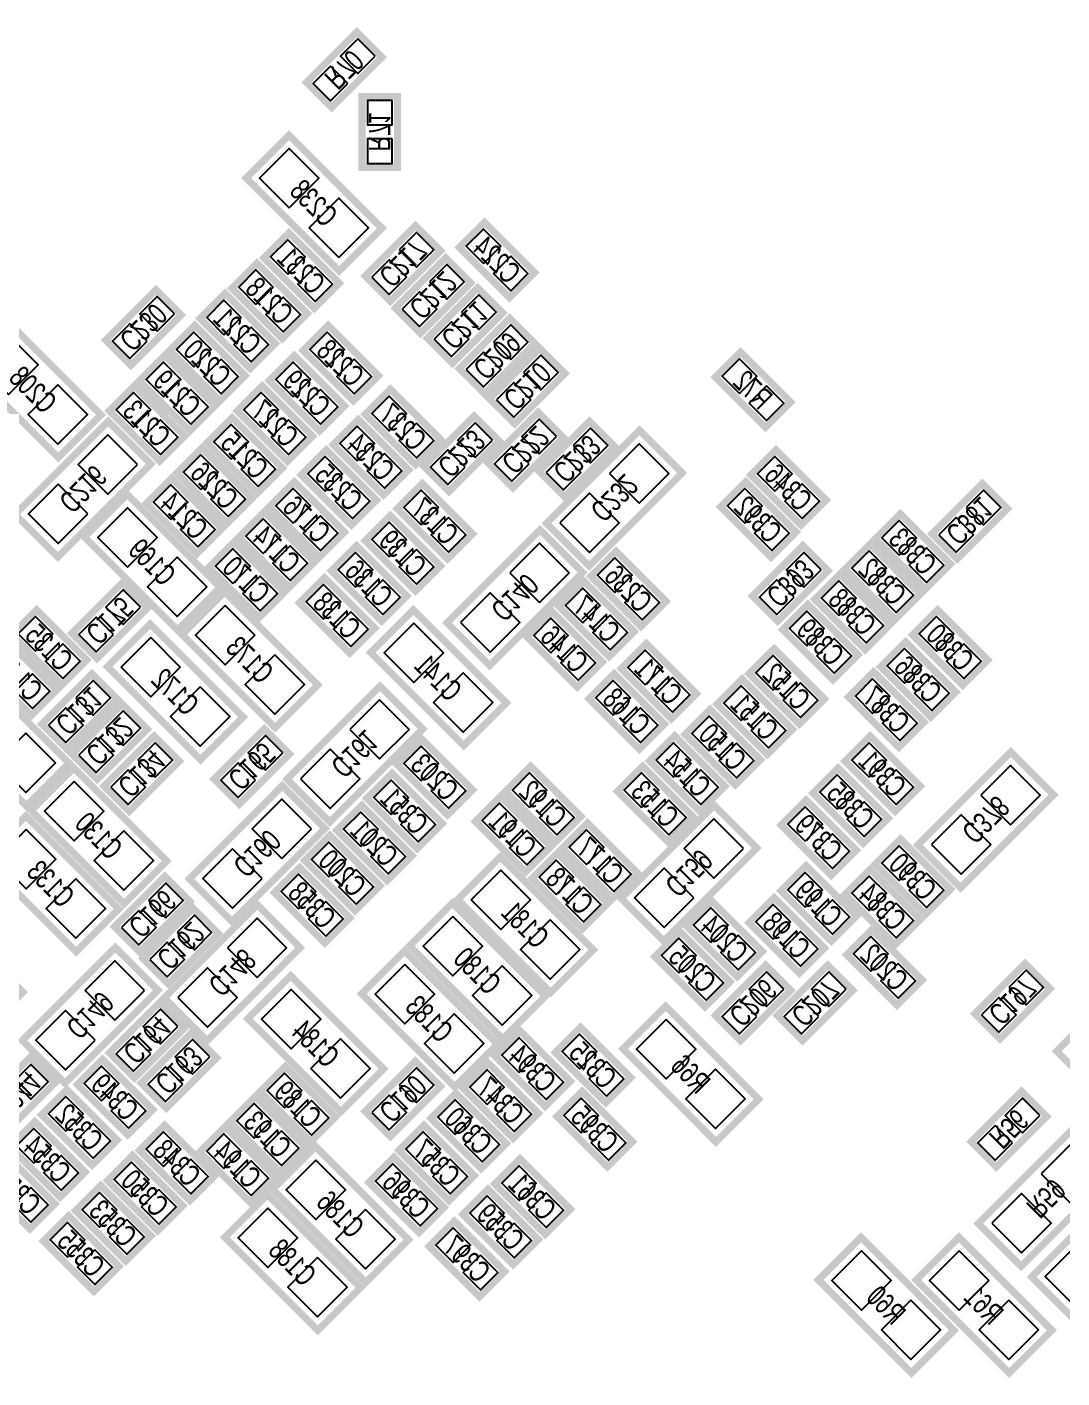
# Model space of a CAD drawing. Extents: x 0 to 125, y -7 to 87.
# Drawn here: x 28.74 to 43.53, y 35.28 to 54.59 of the extents above; entities that cross this region are included whole.
import ezdxf
from ezdxf.enums import TextEntityAlignment as Align

# ---------------------------------------------------------------- set-up
doc = ezdxf.new("R2010")
doc.units = 0
for name, color, linetype in [('PG_SILKSCREEN_BOTTOM', 150, 'CONTINUOUS'), ('PIN_BOTTOM', 202, 'CONTINUOUS'), ('RD_SILKSCREEN_BOTTOM', 150, 'CONTINUOUS')]:
    doc.layers.add(name, color=color, linetype=linetype)

msp = doc.modelspace()

# ---------------------------------------------------------------- linework, layer by layer
at = {"layer": 'PG_SILKSCREEN_BOTTOM', "const_width": 0.1016}
for points in [[(33.81281, 54.154603), (33.094397, 53.43619), (32.73519, 53.795397), (33.453603, 54.51381), (33.81281, 54.154603)], [(34.036, 53.594), (34.036, 52.578), (33.528, 52.578), (33.528, 53.594), (34.036, 53.594)], [(33.812074, 51.710793), (32.482993, 53.039874), (31.872326, 52.429207), (33.201407, 51.100126), (33.812074, 51.710793)], [(33.57339, 51.026797), (34.291803, 51.74521), (34.65101, 51.386003), (33.932597, 50.66759), (33.57339, 51.026797)], [(35.638003, 50.71839), (34.91959, 51.436803), (35.278797, 51.79601), (35.99721, 51.077597), (35.638003, 50.71839)], [(32.844003, 50.56599), (32.12559, 51.284403), (32.484797, 51.64361), (33.20321, 50.925197), (32.844003, 50.56599)], [(34.00519, 50.569597), (34.723603, 51.28801), (35.08281, 50.928803), (34.364397, 50.21039), (34.00519, 50.569597)], [(32.386803, 50.13419), (31.66839, 50.852603), (32.027597, 51.21181), (32.74601, 50.493397), (32.386803, 50.13419)], [(30.94261, 50.471603), (30.224197, 49.75319), (29.86499, 50.112397), (30.583403, 50.83081), (30.94261, 50.471603)], [(31.929603, 49.70239), (31.21119, 50.420803), (31.570397, 50.78001), (32.28881, 50.061597), (31.929603, 49.70239)], [(34.46239, 50.137797), (35.180803, 50.85621), (35.54001, 50.497003), (34.821597, 49.77859), (34.46239, 50.137797)], [(29.798874, 49.043793), (28.469793, 50.372874), (27.859126, 49.762207), (29.188207, 48.433126), (29.798874, 49.043793)], [(31.497803, 49.24519), (30.77939, 49.963603), (31.138597, 50.32281), (31.85701, 49.604397), (31.497803, 49.24519)], [(33.402803, 49.24519), (32.68439, 49.963603), (33.043597, 50.32281), (33.76201, 49.604397), (33.402803, 49.24519)], [(34.91959, 49.705997), (35.638003, 50.42441), (35.99721, 50.065203), (35.278797, 49.34679), (34.91959, 49.705997)], [(35.35139, 49.274197), (36.069803, 49.99261), (36.42901, 49.633403), (35.710597, 48.91499), (35.35139, 49.274197)], [(39.295603, 48.86419), (38.57719, 49.582603), (38.936397, 49.94181), (39.65481, 49.223397), (39.295603, 48.86419)], [(31.066003, 48.81339), (30.34759, 49.531803), (30.706797, 49.89101), (31.42521, 49.172597), (31.066003, 48.81339)], [(32.920203, 48.81339), (32.20179, 49.531803), (32.560997, 49.89101), (33.27941, 49.172597), (32.920203, 48.81339)], [(30.634203, 48.38159), (29.91579, 49.100003), (30.274997, 49.45921), (30.99341, 48.740797), (30.634203, 48.38159)], [(32.463003, 48.38159), (31.74459, 49.100003), (32.103797, 49.45921), (32.82221, 48.740797), (32.463003, 48.38159)], [(33.932597, 49.40841), (34.65101, 48.689997), (34.291803, 48.33079), (33.57339, 49.049203), (33.932597, 49.40841)], [(32.031203, 47.92439), (31.31279, 48.642803), (31.671997, 49.00201), (32.39041, 48.283597), (32.031203, 47.92439)], [(35.48921, 48.668203), (34.770797, 47.94979), (34.41159, 48.308997), (35.130003, 49.02741), (35.48921, 48.668203)], [(36.40361, 48.719003), (35.685197, 48.00059), (35.32599, 48.359797), (36.044403, 49.07821), (36.40361, 48.719003)], [(29.899407, 48.950474), (28.570326, 47.621393), (29.180993, 47.010726), (30.510074, 48.339807), (29.899407, 48.950474)], [(33.475397, 48.97661), (34.19381, 48.258197), (33.834603, 47.89899), (33.11619, 48.617403), (33.475397, 48.97661)], [(36.06259, 48.232797), (36.781003, 48.95121), (37.14021, 48.592003), (36.421797, 47.87359), (36.06259, 48.232797)], [(36.775593, 46.883726), (38.104674, 48.212807), (37.494007, 48.823474), (36.164926, 47.494393), (36.775593, 46.883726)], [(31.599403, 47.49259), (30.88099, 48.211003), (31.240197, 48.57021), (31.95861, 47.851797), (31.599403, 47.49259)], [(33.018197, 48.54481), (33.73661, 47.826397), (33.377403, 47.46719), (32.65899, 48.185603), (33.018197, 48.54481)], [(39.803603, 47.46719), (39.08519, 48.185603), (39.444397, 48.54481), (40.16281, 47.826397), (39.803603, 47.46719)], [(31.167603, 47.06079), (30.44919, 47.779203), (30.808397, 48.13841), (31.52681, 47.419997), (31.167603, 47.06079)], [(32.920203, 47.00999), (32.20179, 47.728403), (32.560997, 48.08761), (33.27941, 47.369197), (32.920203, 47.00999)], [(34.749003, 46.98459), (34.03059, 47.703003), (34.389797, 48.06221), (35.10821, 47.343797), (34.749003, 46.98459)], [(39.371803, 47.00999), (38.65339, 47.728403), (39.012597, 48.08761), (39.73101, 47.369197), (39.371803, 47.00999)], [(41.67599, 47.343797), (42.394403, 48.06221), (42.75361, 47.703003), (42.035197, 46.98459), (41.67599, 47.343797)], [(31.500674, 46.579993), (30.171593, 47.909074), (29.560926, 47.298407), (30.890007, 45.969326), (31.500674, 46.579993)], [(32.488403, 46.57819), (31.76999, 47.296603), (32.129197, 47.65581), (32.84761, 46.937397), (32.488403, 46.57819)], [(41.581603, 46.55279), (40.86319, 47.271203), (41.222397, 47.63041), (41.94081, 46.911997), (41.581603, 46.55279)], [(34.291803, 46.52739), (33.57339, 47.245803), (33.932597, 47.60501), (34.65101, 46.886597), (34.291803, 46.52739)], [(35.353193, 45.461326), (36.682274, 46.790407), (36.071607, 47.401074), (34.742526, 46.071993), (35.353193, 45.461326)], [(32.056603, 46.14639), (31.33819, 46.864803), (31.697397, 47.22401), (32.41581, 46.505597), (32.056603, 46.14639)], [(33.809203, 46.09559), (33.09079, 46.814003), (33.449997, 47.17321), (34.16841, 46.454797), (33.809203, 46.09559)], [(37.158397, 47.09701), (37.87681, 46.378597), (37.517603, 46.01939), (36.79919, 46.737803), (37.158397, 47.09701)], [(40.18821, 46.814003), (39.469797, 46.09559), (39.11059, 46.454797), (39.829003, 47.17321), (40.18821, 46.814003)], [(41.149803, 46.12099), (40.43139, 46.839403), (40.790597, 47.19861), (41.50901, 46.480197), (41.149803, 46.12099)], [(33.352003, 45.63839), (32.63359, 46.356803), (32.992797, 46.71601), (33.71121, 45.997597), (33.352003, 45.63839)], [(37.060403, 45.58759), (36.34199, 46.306003), (36.701197, 46.66521), (37.41961, 45.946797), (37.060403, 45.58759)], [(40.718003, 45.68919), (39.99959, 46.407603), (40.358797, 46.76681), (41.07721, 46.048397), (40.718003, 45.68919)], [(30.46001, 46.280603), (29.741597, 45.56219), (29.38239, 45.921397), (30.100803, 46.63981), (30.46001, 46.280603)], [(30.957926, 45.901407), (32.287007, 44.572326), (32.897674, 45.182993), (31.568593, 46.512074), (30.957926, 45.901407)], [(40.260803, 45.25739), (39.54239, 45.975803), (39.901597, 46.33501), (40.62001, 45.616597), (40.260803, 45.25739)], [(29.237203, 45.18119), (28.51879, 45.899603), (28.877997, 46.25881), (29.59641, 45.540397), (29.237203, 45.18119)], [(33.650326, 45.647407), (34.979407, 44.318326), (35.590074, 44.928993), (34.260993, 46.258074), (33.650326, 45.647407)], [(36.603203, 45.15579), (35.88479, 45.874203), (36.243997, 46.23341), (36.96241, 45.514997), (36.603203, 45.15579)], [(41.755797, 46.25881), (42.47421, 45.540397), (42.115003, 45.18119), (41.39659, 45.899603), (41.755797, 46.25881)], [(29.891126, 45.444207), (31.220207, 44.115126), (31.830874, 44.725793), (30.501793, 46.054874), (29.891126, 45.444207)], [(28.805403, 44.74939), (28.08699, 45.467803), (28.446197, 45.82701), (29.16461, 45.108597), (28.805403, 44.74939)], [(37.949403, 44.69859), (37.23099, 45.417003), (37.590197, 45.77621), (38.30861, 45.057797), (37.949403, 44.69859)], [(39.778203, 44.62239), (39.05979, 45.340803), (39.418997, 45.70001), (40.13741, 44.981597), (39.778203, 44.62239)], [(41.298597, 45.80161), (42.01701, 45.083197), (41.657803, 44.72399), (40.93939, 45.442403), (41.298597, 45.80161)], [(29.341674, 44.065393), (28.012593, 45.394474), (27.401926, 44.783807), (28.731007, 43.454726), (29.341674, 44.065393)], [(28.95059, 44.625997), (29.669003, 45.34441), (30.02821, 44.985203), (29.309797, 44.26679), (28.95059, 44.625997)], [(37.492203, 44.26679), (36.77379, 44.985203), (37.132997, 45.34441), (37.85141, 44.625997), (37.492203, 44.26679)], [(40.841397, 45.36981), (41.55981, 44.651397), (41.200603, 44.29219), (40.48219, 45.010603), (40.841397, 45.36981)], [(33.067193, 43.226126), (34.396274, 44.555207), (33.785607, 45.165874), (32.456526, 43.836793), (33.067193, 43.226126)], [(39.321003, 44.19059), (38.60259, 44.909003), (38.961797, 45.26821), (39.68021, 44.549797), (39.321003, 44.19059)], [(29.38239, 44.194197), (30.100803, 44.91261), (30.46001, 44.553403), (29.741597, 43.83499), (29.38239, 44.194197)], [(38.863803, 43.75879), (38.14539, 44.477203), (38.504597, 44.83641), (39.22301, 44.117997), (38.863803, 43.75879)], [(32.49201, 44.197803), (31.773597, 43.47939), (31.41439, 43.838597), (32.132803, 44.55701), (32.49201, 44.197803)], [(29.83959, 43.736997), (30.558003, 44.45541), (30.91721, 44.096203), (30.198797, 43.37779), (29.83959, 43.736997)], [(34.389797, 44.40461), (35.10821, 43.686197), (34.749003, 43.32699), (34.03059, 44.045403), (34.389797, 44.40461)], [(38.355803, 43.37779), (37.63739, 44.096203), (37.996597, 44.45541), (38.71501, 43.736997), (38.355803, 43.37779)], [(41.149803, 43.37779), (40.43139, 44.096203), (40.790597, 44.45541), (41.50901, 43.736997), (41.149803, 43.37779)], [(42.084193, 42.286326), (43.413274, 43.615407), (42.802607, 44.226074), (41.473526, 42.896993), (42.084193, 42.286326)], [(28.798926, 43.386807), (30.128007, 42.057726), (30.738674, 42.668393), (29.409593, 43.997474), (28.798926, 43.386807)], [(36.298403, 42.94599), (35.57999, 43.664403), (35.939197, 44.02361), (36.65761, 43.305197), (36.298403, 42.94599)], [(37.898603, 42.94599), (37.18019, 43.664403), (37.539397, 44.02361), (38.25781, 43.305197), (37.898603, 42.94599)], [(40.692603, 42.92059), (39.97419, 43.639003), (40.333397, 43.99821), (41.05181, 43.279797), (40.692603, 42.92059)], [(34.317203, 42.84439), (33.59879, 43.562803), (33.957997, 43.92201), (34.67641, 43.203597), (34.317203, 42.84439)], [(32.388607, 43.743474), (31.059526, 42.414393), (31.670193, 41.803726), (32.999274, 43.132807), (32.388607, 43.743474)], [(35.866603, 42.51419), (35.14819, 43.232603), (35.507397, 43.59181), (36.22581, 42.873397), (35.866603, 42.51419)], [(33.885403, 42.38719), (33.16699, 43.105603), (33.526197, 43.46481), (34.24461, 42.746397), (33.885403, 42.38719)], [(38.560807, 43.464074), (37.231726, 42.134993), (37.842393, 41.524326), (39.171474, 42.853407), (38.560807, 43.464074)], [(40.235403, 42.46339), (39.51699, 43.181803), (39.876197, 43.54101), (40.59461, 42.822597), (40.235403, 42.46339)], [(28.113126, 42.701007), (29.442207, 41.371926), (30.052874, 41.982593), (28.723793, 43.311674), (28.113126, 42.701007)], [(36.751997, 43.21081), (37.47041, 42.492397), (37.111203, 42.13319), (36.39279, 42.851603), (36.751997, 43.21081)], [(33.428203, 41.95539), (32.70979, 42.673803), (33.068997, 43.03301), (33.78741, 42.314597), (33.428203, 41.95539)], [(41.222397, 42.98221), (41.94081, 42.263797), (41.581603, 41.90459), (40.86319, 42.623003), (41.222397, 42.98221)], [(34.894926, 42.116807), (36.224007, 40.787726), (36.834674, 41.398393), (35.505593, 42.727474), (34.894926, 42.116807)], [(36.320197, 42.77901), (37.03861, 42.060597), (36.679403, 41.70139), (35.96099, 42.419803), (36.320197, 42.77901)], [(40.235403, 41.52359), (39.51699, 42.242003), (39.876197, 42.60121), (40.59461, 41.882797), (40.235403, 41.52359)], [(29.99199, 41.730397), (30.710403, 42.44881), (31.06961, 42.089603), (30.351197, 41.37119), (29.99199, 41.730397)], [(32.996403, 41.49819), (32.27799, 42.216603), (32.637197, 42.57581), (33.35561, 41.857397), (32.996403, 41.49819)], [(40.790597, 42.55041), (41.50901, 41.831997), (41.149803, 41.47279), (40.43139, 42.191203), (40.790597, 42.55041)], [(31.314593, 40.101926), (32.643674, 41.431007), (32.033007, 42.041674), (30.703926, 40.712593), (31.314593, 40.101926)], [(34.209126, 41.456407), (35.538207, 40.127326), (36.148874, 40.737993), (34.819793, 42.067074), (34.209126, 41.456407)], [(38.889203, 41.01559), (38.17079, 41.734003), (38.529997, 42.09321), (39.24841, 41.374797), (38.889203, 41.01559)], [(39.778203, 41.06639), (39.05979, 41.784803), (39.418997, 42.14401), (40.13741, 41.425597), (39.778203, 41.06639)], [(30.39839, 41.273197), (31.116803, 41.99161), (31.47601, 41.632403), (30.757597, 40.91399), (30.39839, 41.273197)], [(38.432003, 40.58379), (37.71359, 41.302203), (38.072797, 41.66141), (38.79121, 40.942997), (38.432003, 40.58379)], [(40.815997, 41.68681), (41.53441, 40.968397), (41.175203, 40.60919), (40.45679, 41.327603), (40.815997, 41.68681)], [(30.001007, 41.432074), (28.671926, 40.102993), (29.282593, 39.492326), (30.611674, 40.821407), (30.001007, 41.432074)], [(33.523326, 40.770607), (34.852407, 39.441526), (35.463074, 40.052193), (34.133993, 41.381274), (33.523326, 40.770607)], [(44.065393, 39.339926), (45.394474, 40.669007), (44.783807, 41.279674), (43.454726, 39.950593), (44.065393, 39.339926)], [(27.60439, 40.434997), (28.322803, 41.15341), (28.68201, 40.794203), (27.963597, 40.07579), (27.60439, 40.434997)], [(39.65481, 40.819603), (38.936397, 40.10119), (38.57719, 40.460397), (39.295603, 41.17881), (39.65481, 40.819603)], [(40.54381, 40.819603), (39.825397, 40.10119), (39.46619, 40.460397), (40.184603, 41.17881), (40.54381, 40.819603)], [(42.28559, 40.485797), (43.004003, 41.20421), (43.36321, 40.845003), (42.644797, 40.12659), (42.28559, 40.485797)], [(33.837474, 39.696593), (32.508393, 41.025674), (31.897726, 40.415007), (33.226807, 39.085926), (33.837474, 39.696593)], [(30.99341, 40.286203), (30.274997, 39.56779), (29.91579, 39.926997), (30.634203, 40.64541), (30.99341, 40.286203)], [(37.257126, 39.983207), (38.586207, 38.654126), (39.196874, 39.264793), (37.867793, 40.593874), (37.257126, 39.983207)], [(37.009603, 39.21219), (36.29119, 39.930603), (36.650397, 40.28981), (37.36881, 39.571397), (37.009603, 39.21219)], [(31.45061, 39.854403), (30.732197, 39.13599), (30.37299, 39.495197), (31.091403, 40.21361), (31.45061, 39.854403)], [(36.146003, 39.16139), (35.42759, 39.879803), (35.786797, 40.23901), (36.50521, 39.520597), (36.146003, 39.16139)], [(28.06159, 39.139597), (28.780003, 39.85801), (29.13921, 39.498803), (28.420797, 38.78039), (28.06159, 39.139597)], [(30.177003, 38.75499), (29.45859, 39.473403), (29.817797, 39.83261), (30.53621, 39.114197), (30.177003, 38.75499)], [(32.793203, 38.65339), (32.07479, 39.371803), (32.433997, 39.73101), (33.15241, 39.012597), (32.793203, 38.65339)], [(33.57339, 39.088797), (34.291803, 39.80721), (34.65101, 39.448003), (33.932597, 38.72959), (33.57339, 39.088797)], [(35.688803, 38.70419), (34.97039, 39.422603), (35.329597, 39.78181), (36.04801, 39.063397), (35.688803, 38.70419)], [(29.669003, 38.32319), (28.95059, 39.041603), (29.309797, 39.40081), (30.02821, 38.682397), (29.669003, 38.32319)], [(35.231603, 38.27239), (34.51319, 38.990803), (34.872397, 39.35001), (35.59081, 38.631597), (35.231603, 38.27239)], [(36.675797, 39.37541), (37.39421, 38.656997), (37.035003, 38.29779), (36.31659, 39.016203), (36.675797, 39.37541)], [(43.31241, 39.016203), (42.593997, 38.29779), (42.23479, 38.656997), (42.953203, 39.37541), (43.31241, 39.016203)], [(32.361403, 38.22159), (31.64299, 38.940003), (32.002197, 39.29921), (32.72061, 38.580797), (32.361403, 38.22159)], [(29.211803, 37.86599), (28.49339, 38.584403), (28.852597, 38.94361), (29.57101, 38.225197), (29.211803, 37.86599)], [(30.706797, 38.89281), (31.42521, 38.174397), (31.066003, 37.81519), (30.34759, 38.533603), (30.706797, 38.89281)], [(31.929603, 37.78979), (31.21119, 38.508203), (31.570397, 38.86741), (32.28881, 38.148997), (31.929603, 37.78979)], [(34.774403, 37.81519), (34.05599, 38.533603), (34.415197, 38.89281), (35.13361, 38.174397), (34.774403, 37.81519)], [(42.947793, 36.876126), (44.276874, 38.205207), (43.666207, 38.815874), (42.337126, 37.486793), (42.947793, 36.876126)], [(32.253326, 37.976607), (33.582407, 36.647526), (34.193074, 37.258193), (32.863993, 38.587274), (32.253326, 37.976607)], [(28.780003, 37.40879), (28.06159, 38.127203), (28.420797, 38.48641), (29.13921, 37.767997), (28.780003, 37.40879)], [(30.249597, 38.46101), (30.96801, 37.742597), (30.608803, 37.38339), (29.89039, 38.101803), (30.249597, 38.46101)], [(34.342603, 37.35799), (33.62419, 38.076403), (33.983397, 38.43561), (34.70181, 37.717197), (34.342603, 37.35799)], [(35.786797, 38.41021), (36.50521, 37.691797), (36.146003, 37.33259), (35.42759, 38.051003), (35.786797, 38.41021)], [(29.792397, 38.02921), (30.51081, 37.310797), (30.151603, 36.95159), (29.43319, 37.670003), (29.792397, 38.02921)], [(44.428207, 38.053874), (43.099126, 36.724793), (43.709793, 36.114126), (45.038874, 37.443207), (44.428207, 38.053874)], [(31.567526, 37.290807), (32.896607, 35.961726), (33.507274, 36.572393), (32.178193, 37.901474), (31.567526, 37.290807)], [(35.329597, 37.97841), (36.04801, 37.259997), (35.688803, 36.90079), (34.97039, 37.619203), (35.329597, 37.97841)], [(29.335197, 37.59741), (30.05361, 36.878997), (29.694403, 36.51979), (28.97599, 37.238203), (29.335197, 37.59741)], [(34.846997, 37.52121), (35.56541, 36.802797), (35.206203, 36.44359), (34.48779, 37.162003), (34.846997, 37.52121)], [(40.051126, 36.681207), (41.380207, 35.352126), (41.990874, 35.962793), (40.661793, 37.291874), (40.051126, 36.681207)], [(41.448126, 36.681207), (42.777207, 35.352126), (43.387874, 35.962793), (42.058793, 37.291874), (41.448126, 36.681207)]]:
    msp.add_lwpolyline(points, dxfattribs=at)
at = {"layer": 'PIN_BOTTOM'}
for points in [[(33.716009, 54.169513), (33.468513, 54.417009), (33.221017, 54.169513), (33.468513, 53.922017)], [(33.326983, 53.780487), (33.079487, 54.027983), (32.831991, 53.780487), (33.079487, 53.532991)], [(33.957006, 53.536088), (33.606994, 53.536088), (33.606994, 53.186076), (33.957006, 53.186076)], [(33.957006, 52.985924), (33.606994, 52.985924), (33.606994, 52.635912), (33.957006, 52.635912)], [(32.488734, 51.999634), (32.912566, 52.423466), (32.488734, 52.847299), (32.064901, 52.423466)], [(33.195666, 51.292701), (33.619499, 51.716534), (33.195666, 52.140366), (32.771834, 51.716534)], [(32.469887, 51.051817), (32.717383, 51.299313), (32.469887, 51.546809), (32.222391, 51.299313)], [(34.059217, 51.400913), (34.306713, 51.153417), (34.554209, 51.400913), (34.306713, 51.648409)], [(35.263887, 51.204217), (35.511383, 51.451713), (35.263887, 51.699209), (35.016391, 51.451713)], [(33.670191, 51.011887), (33.917687, 50.764391), (34.165183, 51.011887), (33.917687, 51.259383)], [(34.491017, 50.943713), (34.738513, 50.696217), (34.986009, 50.943713), (34.738513, 51.191209)], [(35.652913, 50.815191), (35.900409, 51.062687), (35.652913, 51.310183), (35.405417, 51.062687)], [(32.012687, 50.620017), (32.260183, 50.867513), (32.012687, 51.115009), (31.765191, 50.867513)], [(32.858913, 50.662791), (33.106409, 50.910287), (32.858913, 51.157783), (32.611417, 50.910287)], [(34.101991, 50.554687), (34.349487, 50.307191), (34.596983, 50.554687), (34.349487, 50.802183)], [(30.845809, 50.486513), (30.598313, 50.734009), (30.350817, 50.486513), (30.598313, 50.239017)], [(31.555487, 50.188217), (31.802983, 50.435713), (31.555487, 50.683209), (31.307991, 50.435713)], [(32.401713, 50.230991), (32.649209, 50.478487), (32.401713, 50.725983), (32.154217, 50.478487)], [(34.948217, 50.511913), (35.195713, 50.264417), (35.443209, 50.511913), (35.195713, 50.759409)], [(30.456783, 50.097487), (30.209287, 50.344983), (29.961791, 50.097487), (30.209287, 49.849991)], [(31.123687, 49.731017), (31.371183, 49.978513), (31.123687, 50.226009), (30.876191, 49.978513)], [(31.944513, 49.799191), (32.192009, 50.046687), (31.944513, 50.294183), (31.697017, 50.046687)], [(33.028687, 49.731017), (33.276183, 49.978513), (33.028687, 50.226009), (32.781191, 49.978513)], [(34.559191, 50.122887), (34.806687, 49.875391), (35.054183, 50.122887), (34.806687, 50.370383)], [(35.405417, 50.080113), (35.652913, 49.832617), (35.900409, 50.080113), (35.652913, 50.327609)], [(28.475534, 49.332634), (28.899366, 49.756466), (28.475534, 50.180299), (28.051701, 49.756466)], [(31.512713, 49.341991), (31.760209, 49.589487), (31.512713, 49.836983), (31.265217, 49.589487)], [(33.417713, 49.341991), (33.665209, 49.589487), (33.417713, 49.836983), (33.170217, 49.589487)], [(35.016391, 49.691087), (35.263887, 49.443591), (35.511383, 49.691087), (35.263887, 49.938583)], [(35.837217, 49.648313), (36.084713, 49.400817), (36.332209, 49.648313), (36.084713, 49.895809)], [(38.921487, 49.350017), (39.168983, 49.597513), (38.921487, 49.845009), (38.673991, 49.597513)], [(30.691887, 49.299217), (30.939383, 49.546713), (30.691887, 49.794209), (30.444391, 49.546713)], [(32.546087, 49.299217), (32.793583, 49.546713), (32.546087, 49.794209), (32.298591, 49.546713)], [(29.182466, 48.625701), (29.606299, 49.049534), (29.182466, 49.473366), (28.758634, 49.049534)], [(35.448191, 49.259287), (35.695687, 49.011791), (35.943183, 49.259287), (35.695687, 49.506783)], [(39.310513, 48.960991), (39.558009, 49.208487), (39.310513, 49.455983), (39.063017, 49.208487)], [(30.260087, 48.867417), (30.507583, 49.114913), (30.260087, 49.362409), (30.012591, 49.114913)], [(31.080913, 48.910191), (31.328409, 49.157687), (31.080913, 49.405183), (30.833417, 49.157687)], [(32.088887, 48.867417), (32.336383, 49.114913), (32.088887, 49.362409), (31.841391, 49.114913)], [(32.935113, 48.910191), (33.182609, 49.157687), (32.935113, 49.405183), (32.687617, 49.157687)], [(33.917687, 49.311609), (33.670191, 49.064113), (33.917687, 48.816617), (34.165183, 49.064113)], [(30.649113, 48.478391), (30.896609, 48.725887), (30.649113, 48.973383), (30.401617, 48.725887)], [(31.657087, 48.410217), (31.904583, 48.657713), (31.657087, 48.905209), (31.409591, 48.657713)], [(32.477913, 48.478391), (32.725409, 48.725887), (32.477913, 48.973383), (32.230417, 48.725887)], [(33.460487, 48.879809), (33.212991, 48.632313), (33.460487, 48.384817), (33.707983, 48.632313)], [(34.306713, 48.922583), (34.059217, 48.675087), (34.306713, 48.427591), (34.554209, 48.675087)], [(35.392409, 48.683113), (35.144913, 48.930609), (34.897417, 48.683113), (35.144913, 48.435617)], [(36.306809, 48.733913), (36.059313, 48.981409), (35.811817, 48.733913), (36.059313, 48.486417)], [(36.548417, 48.606913), (36.795913, 48.359417), (37.043409, 48.606913), (36.795913, 48.854409)], [(30.317499, 48.334066), (29.893666, 48.757899), (29.469834, 48.334066), (29.893666, 47.910234)], [(31.225287, 47.978417), (31.472783, 48.225913), (31.225287, 48.473409), (30.977791, 48.225913)], [(32.046113, 48.021191), (32.293609, 48.268687), (32.046113, 48.516183), (31.798617, 48.268687)], [(33.849513, 48.490783), (33.602017, 48.243287), (33.849513, 47.995791), (34.097009, 48.243287)], [(35.003383, 48.294087), (34.755887, 48.541583), (34.508391, 48.294087), (34.755887, 48.046591)], [(35.917783, 48.344887), (35.670287, 48.592383), (35.422791, 48.344887), (35.670287, 48.097391)], [(36.159391, 48.217887), (36.406887, 47.970391), (36.654383, 48.217887), (36.406887, 48.465383)], [(37.064434, 48.207066), (37.488266, 47.783234), (37.912099, 48.207066), (37.488266, 48.630899)], [(33.003287, 48.448009), (32.755791, 48.200513), (33.003287, 47.953017), (33.250783, 48.200513)], [(39.429487, 47.953017), (39.676983, 48.200513), (39.429487, 48.448009), (39.181991, 48.200513)], [(31.614313, 47.589391), (31.861809, 47.836887), (31.614313, 48.084383), (31.366817, 47.836887)], [(29.610566, 47.627134), (29.186734, 48.050966), (28.762901, 47.627134), (29.186734, 47.203301)], [(30.793487, 47.546617), (31.040983, 47.794113), (30.793487, 48.041609), (30.545991, 47.794113)], [(32.546087, 47.495817), (32.793583, 47.743313), (32.546087, 47.990809), (32.298591, 47.743313)], [(33.392313, 48.058983), (33.144817, 47.811487), (33.392313, 47.563991), (33.639809, 47.811487)], [(34.374887, 47.470417), (34.622383, 47.717913), (34.374887, 47.965409), (34.127391, 47.717913)], [(36.357501, 47.500134), (36.781334, 47.076301), (37.205166, 47.500134), (36.781334, 47.923966)], [(38.997687, 47.495817), (39.245183, 47.743313), (38.997687, 47.990809), (38.750191, 47.743313)], [(39.818513, 47.563991), (40.066009, 47.811487), (39.818513, 48.058983), (39.571017, 47.811487)], [(42.161817, 47.717913), (42.409313, 47.470417), (42.656809, 47.717913), (42.409313, 47.965409)], [(30.177334, 46.868834), (30.601166, 47.292666), (30.177334, 47.716499), (29.753501, 47.292666)], [(31.182513, 47.157591), (31.430009, 47.405087), (31.182513, 47.652583), (30.935017, 47.405087)], [(32.114287, 47.064017), (32.361783, 47.311513), (32.114287, 47.559009), (31.866791, 47.311513)], [(32.935113, 47.106791), (33.182609, 47.354287), (32.935113, 47.601783), (32.687617, 47.354287)], [(33.917687, 47.013217), (34.165183, 47.260713), (33.917687, 47.508209), (33.670191, 47.260713)], [(34.763913, 47.081391), (35.011409, 47.328887), (34.763913, 47.576383), (34.516417, 47.328887)], [(39.386713, 47.106791), (39.634209, 47.354287), (39.386713, 47.601783), (39.139217, 47.354287)], [(41.207487, 47.038617), (41.454983, 47.286113), (41.207487, 47.533609), (40.959991, 47.286113)], [(41.772791, 47.328887), (42.020287, 47.081391), (42.267783, 47.328887), (42.020287, 47.576383)], [(31.682487, 46.632217), (31.929983, 46.879713), (31.682487, 47.127209), (31.434991, 46.879713)], [(32.503313, 46.674991), (32.750809, 46.922487), (32.503313, 47.169983), (32.255817, 46.922487)], [(34.306713, 46.624191), (34.554209, 46.871687), (34.306713, 47.119183), (34.059217, 46.871687)], [(35.642034, 46.784666), (36.065866, 46.360834), (36.489699, 46.784666), (36.065866, 47.208499)], [(41.596513, 46.649591), (41.844009, 46.897087), (41.596513, 47.144583), (41.349017, 46.897087)], [(30.884266, 46.161901), (31.308099, 46.585734), (30.884266, 47.009566), (30.460434, 46.585734)], [(33.435087, 46.581417), (33.682583, 46.828913), (33.435087, 47.076409), (33.187591, 46.828913)], [(37.143487, 47.000209), (36.895991, 46.752713), (37.143487, 46.505217), (37.390983, 46.752713)], [(40.091409, 46.828913), (39.843913, 47.076409), (39.596417, 46.828913), (39.843913, 46.581417)], [(40.775687, 46.606817), (41.023183, 46.854313), (40.775687, 47.101809), (40.528191, 46.854313)], [(32.071513, 46.243191), (32.319009, 46.490687), (32.071513, 46.738183), (31.824017, 46.490687)], [(30.363209, 46.295513), (30.115713, 46.543009), (29.868217, 46.295513), (30.115713, 46.048017)], [(32.977887, 46.124217), (33.225383, 46.371713), (32.977887, 46.619209), (32.730391, 46.371713)], [(33.824113, 46.192391), (34.071609, 46.439887), (33.824113, 46.687383), (33.576617, 46.439887)], [(36.686287, 46.073417), (36.933783, 46.320913), (36.686287, 46.568409), (36.438791, 46.320913)], [(37.532513, 46.611183), (37.285017, 46.363687), (37.532513, 46.116191), (37.780009, 46.363687)], [(39.702383, 46.439887), (39.454887, 46.687383), (39.207391, 46.439887), (39.454887, 46.192391)], [(40.343887, 46.175017), (40.591383, 46.422513), (40.343887, 46.670009), (40.096391, 46.422513)], [(41.164713, 46.217791), (41.412209, 46.465287), (41.164713, 46.712783), (40.917217, 46.465287)], [(34.935101, 46.077734), (35.358934, 45.653901), (35.782766, 46.077734), (35.358934, 46.501566)], [(28.863087, 45.667017), (29.110583, 45.914513), (28.863087, 46.162009), (28.615591, 45.914513)], [(29.974183, 45.906487), (29.726687, 46.153983), (29.479191, 45.906487), (29.726687, 45.658991)], [(31.574334, 46.319499), (31.150501, 45.895666), (31.574334, 45.471834), (31.998166, 45.895666)], [(33.366913, 45.735191), (33.614409, 45.982687), (33.366913, 46.230183), (33.119417, 45.982687)], [(37.075313, 45.684391), (37.322809, 45.931887), (37.075313, 46.179383), (36.827817, 45.931887)], [(39.886687, 45.743217), (40.134183, 45.990713), (39.886687, 46.238209), (39.639191, 45.990713)], [(40.732913, 45.785991), (40.980409, 46.033487), (40.732913, 46.280983), (40.485417, 46.033487)], [(41.740887, 46.162009), (41.493391, 45.914513), (41.740887, 45.667017), (41.988383, 45.914513)], [(34.266734, 46.065499), (33.842901, 45.641666), (34.266734, 45.217834), (34.690566, 45.641666)], [(36.229087, 45.641617), (36.476583, 45.889113), (36.229087, 46.136609), (35.981591, 45.889113)], [(29.252113, 45.277991), (29.499609, 45.525487), (29.252113, 45.772983), (29.004617, 45.525487)], [(30.507534, 45.862299), (30.083701, 45.438466), (30.507534, 45.014634), (30.931366, 45.438466)], [(40.275713, 45.354191), (40.523209, 45.601687), (40.275713, 45.849183), (40.028217, 45.601687)], [(42.129913, 45.772983), (41.882417, 45.525487), (42.129913, 45.277991), (42.377409, 45.525487)], [(32.281266, 45.612566), (31.857434, 45.188734), (32.281266, 44.764901), (32.705099, 45.188734)], [(36.618113, 45.252591), (36.865609, 45.500087), (36.618113, 45.747583), (36.370617, 45.500087)], [(37.575287, 45.184417), (37.822783, 45.431913), (37.575287, 45.679409), (37.327791, 45.431913)], [(39.404087, 45.108217), (39.651583, 45.355713), (39.404087, 45.603209), (39.156591, 45.355713)], [(41.283687, 45.704809), (41.036191, 45.457313), (41.283687, 45.209817), (41.531183, 45.457313)], [(28.820313, 44.846191), (29.067809, 45.093687), (28.820313, 45.341183), (28.572817, 45.093687)], [(29.436417, 45.000113), (29.683913, 44.752617), (29.931409, 45.000113), (29.683913, 45.247609)], [(34.973666, 45.358566), (34.549834, 44.934734), (34.973666, 44.510901), (35.397499, 44.934734)], [(37.118087, 44.752617), (37.365583, 45.000113), (37.118087, 45.247609), (36.870591, 45.000113)], [(37.964313, 44.795391), (38.211809, 45.042887), (37.964313, 45.290383), (37.716817, 45.042887)], [(39.793113, 44.719191), (40.040609, 44.966687), (39.793113, 45.214183), (39.545617, 44.966687)], [(40.826487, 45.273009), (40.578991, 45.025513), (40.826487, 44.778017), (41.073983, 45.025513)], [(41.672713, 45.315783), (41.425217, 45.068287), (41.672713, 44.820791), (41.920209, 45.068287)], [(31.214466, 45.155366), (30.790634, 44.731534), (31.214466, 44.307701), (31.638299, 44.731534)], [(38.946887, 44.676417), (39.194383, 44.923913), (38.946887, 45.171409), (38.699391, 44.923913)], [(29.047391, 44.611087), (29.294887, 44.363591), (29.542383, 44.611087), (29.294887, 44.858583)], [(29.868217, 44.568313), (30.115713, 44.320817), (30.363209, 44.568313), (30.115713, 44.815809)], [(33.356034, 44.549466), (33.779866, 44.125634), (34.203699, 44.549466), (33.779866, 44.973299)], [(37.507113, 44.363591), (37.754609, 44.611087), (37.507113, 44.858583), (37.259617, 44.611087)], [(41.215513, 44.883983), (40.968017, 44.636487), (41.215513, 44.388991), (41.463009, 44.636487)], [(38.489687, 44.244617), (38.737183, 44.492113), (38.489687, 44.739609), (38.242191, 44.492113)], [(39.335913, 44.287391), (39.583409, 44.534887), (39.335913, 44.782383), (39.088417, 44.534887)], [(28.725266, 43.647301), (29.149099, 44.071134), (28.725266, 44.494966), (28.301434, 44.071134)], [(29.479191, 44.179287), (29.726687, 43.931791), (29.974183, 44.179287), (29.726687, 44.426783)], [(32.395209, 44.212713), (32.147713, 44.460209), (31.900217, 44.212713), (32.147713, 43.965217)], [(30.325417, 44.111113), (30.572913, 43.863617), (30.820409, 44.111113), (30.572913, 44.358609)], [(32.649101, 43.842534), (33.072934, 43.418701), (33.496766, 43.842534), (33.072934, 44.266366)], [(34.374887, 44.307809), (34.127391, 44.060313), (34.374887, 43.812817), (34.622383, 44.060313)], [(37.981687, 43.863617), (38.229183, 44.111113), (37.981687, 44.358609), (37.734191, 44.111113)], [(38.878713, 43.855591), (39.126209, 44.103087), (38.878713, 44.350583), (38.631217, 44.103087)], [(40.775687, 43.863617), (41.023183, 44.111113), (40.775687, 44.358609), (40.528191, 44.111113)], [(32.006183, 43.823687), (31.758687, 44.071183), (31.511191, 43.823687), (31.758687, 43.576191)], [(42.373034, 43.609666), (42.796866, 43.185834), (43.220699, 43.609666), (42.796866, 44.033499)], [(29.936391, 43.722087), (30.183887, 43.474591), (30.431383, 43.722087), (30.183887, 43.969583)], [(33.943087, 43.330217), (34.190583, 43.577713), (33.943087, 43.825209), (33.695591, 43.577713)], [(34.763913, 43.918783), (34.516417, 43.671287), (34.763913, 43.423791), (35.011409, 43.671287)], [(35.924287, 43.431817), (36.171783, 43.679313), (35.924287, 43.926809), (35.676791, 43.679313)], [(37.524487, 43.431817), (37.771983, 43.679313), (37.524487, 43.926809), (37.276991, 43.679313)], [(38.370713, 43.474591), (38.618209, 43.722087), (38.370713, 43.969583), (38.123217, 43.722087)], [(40.318487, 43.406417), (40.565983, 43.653913), (40.318487, 43.901409), (40.070991, 43.653913)], [(41.164713, 43.474591), (41.412209, 43.722087), (41.164713, 43.969583), (40.917217, 43.722087)], [(29.415334, 43.804899), (28.991501, 43.381066), (29.415334, 42.957234), (29.839166, 43.381066)], [(32.806699, 43.127066), (32.382866, 43.550899), (31.959034, 43.127066), (32.382866, 42.703234)], [(35.492487, 43.000017), (35.739983, 43.247513), (35.492487, 43.495009), (35.244991, 43.247513)], [(36.313313, 43.042791), (36.560809, 43.290287), (36.313313, 43.537783), (36.065817, 43.290287)], [(37.913513, 43.042791), (38.161009, 43.290287), (37.913513, 43.537783), (37.666017, 43.290287)], [(39.861287, 42.949217), (40.108783, 43.196713), (39.861287, 43.444209), (39.613791, 43.196713)], [(40.707513, 43.017391), (40.955009, 43.264887), (40.707513, 43.512383), (40.460017, 43.264887)], [(33.511287, 42.873017), (33.758783, 43.120513), (33.511287, 43.368009), (33.263791, 43.120513)], [(34.332113, 42.941191), (34.579609, 43.188687), (34.332113, 43.436183), (34.084617, 43.188687)], [(38.978899, 42.847666), (38.555066, 43.271499), (38.131234, 42.847666), (38.555066, 42.423834)], [(41.666101, 42.902734), (42.089934, 42.478901), (42.513766, 42.902734), (42.089934, 43.326566)], [(28.729534, 43.119099), (28.305701, 42.695266), (28.729534, 42.271434), (29.153366, 42.695266)], [(30.122266, 43.097966), (29.698434, 42.674134), (30.122266, 42.250301), (30.546099, 42.674134)], [(35.881513, 42.610991), (36.129009, 42.858487), (35.881513, 43.105983), (35.634017, 42.858487)], [(36.737087, 43.114009), (36.489591, 42.866513), (36.737087, 42.619017), (36.984583, 42.866513)], [(40.250313, 42.560191), (40.497809, 42.807687), (40.250313, 43.055183), (40.002817, 42.807687)], [(33.054087, 42.441217), (33.301583, 42.688713), (33.054087, 42.936209), (32.806591, 42.688713)], [(33.900313, 42.483991), (34.147809, 42.731487), (33.900313, 42.978983), (33.652817, 42.731487)], [(41.207487, 42.885409), (40.959991, 42.637913), (41.207487, 42.390417), (41.454983, 42.637913)], [(32.099766, 42.420134), (31.675934, 42.843966), (31.252101, 42.420134), (31.675934, 41.996301)], [(36.305287, 42.682209), (36.057791, 42.434713), (36.305287, 42.187217), (36.552783, 42.434713)], [(37.126113, 42.724983), (36.878617, 42.477487), (37.126113, 42.229991), (37.373609, 42.477487)], [(32.622287, 41.984017), (32.869783, 42.231513), (32.622287, 42.479009), (32.374791, 42.231513)], [(33.443113, 42.052191), (33.690609, 42.299687), (33.443113, 42.547183), (33.195617, 42.299687)], [(35.511334, 42.534899), (35.087501, 42.111066), (35.511334, 41.687234), (35.935166, 42.111066)], [(38.271966, 42.140734), (37.848134, 42.564566), (37.424301, 42.140734), (37.848134, 41.716901)], [(39.861287, 42.009417), (40.108783, 42.256913), (39.861287, 42.504409), (39.613791, 42.256913)], [(41.596513, 42.496383), (41.349017, 42.248887), (41.596513, 42.001391), (41.844009, 42.248887)], [(29.436466, 42.412166), (29.012634, 41.988334), (29.436466, 41.564501), (29.860299, 41.988334)], [(30.477817, 42.104513), (30.725313, 41.857017), (30.972809, 42.104513), (30.725313, 42.352009)], [(36.694313, 42.293183), (36.446817, 42.045687), (36.694313, 41.798191), (36.941809, 42.045687)], [(40.775687, 42.453609), (40.528191, 42.206113), (40.775687, 41.958617), (41.023183, 42.206113)], [(33.011313, 41.594991), (33.258809, 41.842487), (33.011313, 42.089983), (32.763817, 41.842487)], [(40.250313, 41.620391), (40.497809, 41.867887), (40.250313, 42.115383), (40.002817, 41.867887)], [(30.088791, 41.715487), (30.336287, 41.467991), (30.583783, 41.715487), (30.336287, 41.962983)], [(30.884217, 41.647313), (31.131713, 41.399817), (31.379209, 41.647313), (31.131713, 41.894809)], [(38.515087, 41.501417), (38.762583, 41.748913), (38.515087, 41.996409), (38.267591, 41.748913)], [(39.404087, 41.552217), (39.651583, 41.799713), (39.404087, 42.047209), (39.156591, 41.799713)], [(41.164713, 42.064583), (40.917217, 41.817087), (41.164713, 41.569591), (41.412209, 41.817087)], [(31.603434, 41.425266), (32.027266, 41.001434), (32.451099, 41.425266), (32.027266, 41.849099)], [(34.825534, 41.874499), (34.401701, 41.450666), (34.825534, 41.026834), (35.249366, 41.450666)], [(36.218266, 41.827966), (35.794434, 41.404134), (36.218266, 40.980301), (36.642099, 41.404134)], [(38.057887, 41.069617), (38.305383, 41.317113), (38.057887, 41.564609), (37.810391, 41.317113)], [(38.904113, 41.112391), (39.151609, 41.359887), (38.904113, 41.607383), (38.656617, 41.359887)], [(39.793113, 41.163191), (40.040609, 41.410687), (39.793113, 41.658183), (39.545617, 41.410687)], [(40.801087, 41.590009), (40.553591, 41.342513), (40.801087, 41.095017), (41.048583, 41.342513)], [(30.495191, 41.258287), (30.742687, 41.010791), (30.990183, 41.258287), (30.742687, 41.505783)], [(30.419099, 40.815666), (29.995266, 41.239499), (29.571434, 40.815666), (29.995266, 40.391834)], [(30.896501, 40.718334), (31.320334, 40.294501), (31.744166, 40.718334), (31.320334, 41.142166)], [(34.139734, 41.188699), (33.715901, 40.764866), (34.139734, 40.341034), (34.563566, 40.764866)], [(35.532466, 41.167566), (35.108634, 40.743734), (35.532466, 40.319901), (35.956299, 40.743734)], [(38.446913, 40.680591), (38.694409, 40.928087), (38.446913, 41.175583), (38.199417, 40.928087)], [(41.190113, 41.200983), (40.942617, 40.953487), (41.190113, 40.705991), (41.437609, 40.953487)], [(39.558009, 40.834513), (39.310513, 41.082009), (39.063017, 40.834513), (39.310513, 40.587017)], [(40.447009, 40.834513), (40.199513, 41.082009), (39.952017, 40.834513), (40.199513, 40.587017)], [(42.771417, 40.859913), (43.018913, 40.612417), (43.266409, 40.859913), (43.018913, 41.107409)], [(32.514134, 39.985434), (32.937966, 40.409266), (32.514134, 40.833099), (32.090301, 40.409266)], [(30.896609, 40.301113), (30.649113, 40.548609), (30.401617, 40.301113), (30.649113, 40.053617)], [(39.168983, 40.445487), (38.921487, 40.692983), (38.673991, 40.445487), (38.921487, 40.197991)], [(40.057983, 40.445487), (39.810487, 40.692983), (39.562991, 40.445487), (39.810487, 40.197991)], [(42.382391, 40.470887), (42.629887, 40.223391), (42.877383, 40.470887), (42.629887, 40.718383)], [(29.712166, 40.108734), (29.288334, 40.532566), (28.864501, 40.108734), (29.288334, 39.684901)], [(34.846666, 40.481766), (34.422834, 40.057934), (34.846666, 39.634101), (35.270499, 40.057934)], [(37.873534, 40.401299), (37.449701, 39.977466), (37.873534, 39.553634), (38.297366, 39.977466)], [(30.507583, 39.912087), (30.260087, 40.159583), (30.012591, 39.912087), (30.260087, 39.664591)], [(36.635487, 39.698017), (36.882983, 39.945513), (36.635487, 40.193009), (36.387991, 39.945513)], [(31.353809, 39.869313), (31.106313, 40.116809), (30.858817, 39.869313), (31.106313, 39.621817)], [(33.221066, 39.278501), (33.644899, 39.702334), (33.221066, 40.126166), (32.797234, 39.702334)], [(35.771887, 39.647217), (36.019383, 39.894713), (35.771887, 40.142209), (35.524391, 39.894713)], [(37.024513, 39.308991), (37.272009, 39.556487), (37.024513, 39.803983), (36.777017, 39.556487)], [(28.547417, 39.513713), (28.794913, 39.266217), (29.042409, 39.513713), (28.794913, 39.761209)], [(29.802887, 39.240817), (30.050383, 39.488313), (29.802887, 39.735809), (29.555391, 39.488313)], [(30.964783, 39.480287), (30.717287, 39.727783), (30.469791, 39.480287), (30.717287, 39.232791)], [(32.419087, 39.139217), (32.666583, 39.386713), (32.419087, 39.634209), (32.171591, 39.386713)], [(34.059217, 39.462913), (34.306713, 39.215417), (34.554209, 39.462913), (34.306713, 39.710409)], [(35.314687, 39.190017), (35.562183, 39.437513), (35.314687, 39.685009), (35.067191, 39.437513)], [(36.160913, 39.258191), (36.408409, 39.505687), (36.160913, 39.753183), (35.913417, 39.505687)], [(38.580466, 39.694366), (38.156634, 39.270534), (38.580466, 38.846701), (39.004299, 39.270534)], [(29.294887, 38.809017), (29.542383, 39.056513), (29.294887, 39.304009), (29.047391, 39.056513)], [(30.191913, 38.851791), (30.439409, 39.099287), (30.191913, 39.346783), (29.944417, 39.099287)], [(31.987287, 38.707417), (32.234783, 38.954913), (31.987287, 39.202409), (31.739791, 38.954913)], [(32.808113, 38.750191), (33.055609, 38.997687), (32.808113, 39.245183), (32.560617, 38.997687)], [(33.670191, 39.073887), (33.917687, 38.826391), (34.165183, 39.073887), (33.917687, 39.321383)], [(34.857487, 38.758217), (35.104983, 39.005713), (34.857487, 39.253209), (34.609991, 39.005713)], [(35.703713, 38.800991), (35.951209, 39.048487), (35.703713, 39.295983), (35.456217, 39.048487)], [(36.660887, 39.278609), (36.413391, 39.031113), (36.660887, 38.783617), (36.908383, 39.031113)], [(43.215609, 39.031113), (42.968113, 39.278609), (42.720617, 39.031113), (42.968113, 38.783617)], [(28.837687, 38.351817), (29.085183, 38.599313), (28.837687, 38.846809), (28.590191, 38.599313)], [(29.683913, 38.419991), (29.931409, 38.667487), (29.683913, 38.914983), (29.436417, 38.667487)], [(32.376313, 38.318391), (32.623809, 38.565887), (32.376313, 38.813383), (32.128817, 38.565887)], [(35.246513, 38.369191), (35.494009, 38.616687), (35.246513, 38.864183), (34.999017, 38.616687)], [(37.049913, 38.889583), (36.802417, 38.642087), (37.049913, 38.394591), (37.297409, 38.642087)], [(42.826583, 38.642087), (42.579087, 38.889583), (42.331591, 38.642087), (42.579087, 38.394591)], [(30.691887, 38.796009), (30.444391, 38.548513), (30.691887, 38.301017), (30.939383, 38.548513)], [(31.555487, 38.275617), (31.802983, 38.523113), (31.555487, 38.770609), (31.307991, 38.523113)], [(34.400287, 38.301017), (34.647783, 38.548513), (34.400287, 38.796009), (34.152791, 38.548513)], [(43.236634, 38.199466), (43.660466, 37.775634), (44.084299, 38.199466), (43.660466, 38.623299)], [(29.226713, 37.962791), (29.474209, 38.210287), (29.226713, 38.457783), (28.979217, 38.210287)], [(30.234687, 38.364209), (29.987191, 38.116713), (30.234687, 37.869217), (30.482183, 38.116713)], [(31.080913, 38.406983), (30.833417, 38.159487), (31.080913, 37.911991), (31.328409, 38.159487)], [(31.944513, 37.886591), (32.192009, 38.134087), (31.944513, 38.381583), (31.697017, 38.134087)], [(32.869734, 38.394699), (32.445901, 37.970866), (32.869734, 37.547034), (33.293566, 37.970866)], [(33.968487, 37.843817), (34.215983, 38.091313), (33.968487, 38.338809), (33.720991, 38.091313)], [(34.789313, 37.911991), (35.036809, 38.159487), (34.789313, 38.406983), (34.541817, 38.159487)], [(35.771887, 38.313409), (35.524391, 38.065913), (35.771887, 37.818417), (36.019383, 38.065913)], [(28.794913, 37.505591), (29.042409, 37.753087), (28.794913, 38.000583), (28.547417, 37.753087)], [(29.777487, 37.932409), (29.529991, 37.684913), (29.777487, 37.437417), (30.024983, 37.684913)], [(30.623713, 37.975183), (30.376217, 37.727687), (30.623713, 37.480191), (30.871209, 37.727687)], [(34.357513, 37.454791), (34.605009, 37.702287), (34.357513, 37.949783), (34.110017, 37.702287)], [(35.314687, 37.881609), (35.067191, 37.634113), (35.314687, 37.386617), (35.562183, 37.634113)], [(36.160913, 37.924383), (35.913417, 37.676887), (36.160913, 37.429391), (36.408409, 37.676887)], [(42.529701, 37.492534), (42.953534, 37.068701), (43.377366, 37.492534), (42.953534, 37.916366)], [(32.183934, 37.708899), (31.760101, 37.285066), (32.183934, 36.861234), (32.607766, 37.285066)], [(33.576666, 37.687766), (33.152834, 37.263934), (33.576666, 36.840101), (34.000499, 37.263934)], [(29.320287, 37.500609), (29.072791, 37.253113), (29.320287, 37.005617), (29.567783, 37.253113)], [(30.166513, 37.543383), (29.919017, 37.295887), (30.166513, 37.048391), (30.414009, 37.295887)], [(35.703713, 37.492583), (35.456217, 37.245087), (35.703713, 36.997591), (35.951209, 37.245087)], [(34.832087, 37.424409), (34.584591, 37.176913), (34.832087, 36.929417), (35.079583, 37.176913)], [(29.709313, 37.111583), (29.461817, 36.864087), (29.709313, 36.616591), (29.956809, 36.864087)], [(40.667534, 37.099299), (40.243701, 36.675466), (40.667534, 36.251634), (41.091366, 36.675466)], [(42.064534, 37.099299), (41.640701, 36.675466), (42.064534, 36.251634), (42.488366, 36.675466)], [(44.139366, 36.730534), (43.715534, 37.154366), (43.291701, 36.730534), (43.715534, 36.306701)], [(32.890866, 37.001966), (32.467034, 36.578134), (32.890866, 36.154301), (33.314699, 36.578134)], [(35.221113, 37.035383), (34.973617, 36.787887), (35.221113, 36.540391), (35.468609, 36.787887)], [(41.374466, 36.392366), (40.950634, 35.968534), (41.374466, 35.544701), (41.798299, 35.968534)], [(42.771466, 36.392366), (42.347634, 35.968534), (42.771466, 35.544701), (43.195299, 35.968534)]]:
    msp.add_lwpolyline(points, close=True, dxfattribs=at)

# ---------------------------------------------------------------- texts
at = {"layer": 'RD_SILKSCREEN_BOTTOM', "text_generation_flag": 2, "width": 0.75}
for s, rotation, p in [('R70', 225, (33.166456, 54.082975)), ('R71', 270, (33.6296, 53.086356)), ('C238', 315, (32.734148, 51.962533)), ('C224', 315, (35.350348, 51.149733)), ('C231', 315, (32.556348, 50.997333)), ('C217', 225, (34.004656, 51.314375)), ('C218', 315, (32.099148, 50.565533)), ('C212', 225, (34.436456, 50.857175)), ('C230', 225, (30.296256, 50.399975)), ('C211', 225, (34.893656, 50.425375)), ('C221', 315, (31.641948, 50.133733)), ('C209', 225, (35.350856, 49.993575)), ('C220', 315, (31.210148, 49.676533)), ('C228', 315, (33.115148, 49.676533)), ('C208', 315, (28.720948, 49.295533)), ('C219', 315, (30.778348, 49.244733)), ('C229', 315, (32.632548, 49.244733)), ('C210', 225, (35.782656, 49.561775)), ('R72', 315, (39.007948, 49.295533)), ('C213', 315, (30.346548, 48.812933)), ('C227', 315, (32.175348, 48.812933)), ('C237', 315, (34.004148, 48.762133)), ('C222', 225, (35.757256, 48.647375)), ('C215', 315, (31.743548, 48.355733)), ('C234', 315, (33.546948, 48.330333)), ('C223', 225, (34.842856, 48.596575)), ('C233', 225, (36.493856, 48.520375)), ('C216', 225, (29.432656, 48.088575)), ('C226', 315, (31.311748, 47.923933)), ('C235', 315, (33.089748, 47.898533)), ('C346', 315, (39.515948, 47.898533)), ('C232', 225, (37.027256, 47.961575)), ('C214', 315, (30.879948, 47.492133)), ('C176', 315, (32.632548, 47.441333)), ('C137', 315, (34.461348, 47.415933)), ('C392', 315, (39.084148, 47.441333)), ('C381', 225, (42.107256, 47.631375)), ('C174', 315, (32.200748, 47.009533)), ('C139', 315, (34.004148, 46.958733)), ('C383', 315, (41.293948, 46.984133)), ('C169', 315, (30.422748, 46.831733)), ('C170', 315, (31.768948, 46.577733)), ('C136', 315, (33.521548, 46.526933)), ('C393', 225, (39.541856, 46.742375)), ('C382', 315, (40.862148, 46.552333)), ('C140', 225, (35.604856, 46.539175)), ('C236', 315, (37.229948, 46.450733)), ('C388', 315, (40.430348, 46.120533)), ('C175', 225, (29.813656, 46.208975)), ('C138', 315, (33.064348, 46.069733)), ('C147', 315, (36.772748, 46.018933)), ('C135', 315, (28.949548, 45.612533)), ('C146', 315, (36.315548, 45.587133)), ('C389', 315, (39.973148, 45.688733)), ('C380', 315, (41.827348, 45.612533)), ('C173', 315, (31.819748, 45.434733)), ('C145', 315, (28.517748, 45.180733)), ('C141', 315, (34.512148, 45.180733)), ('C386', 315, (41.370148, 45.155333)), ('C172', 315, (30.752948, 44.977533)), ('C171', 315, (37.661748, 45.129933)), ('C152', 315, (39.490548, 45.053733)), ('C387', 315, (40.912948, 44.723533)), ('C131', 225, (29.381856, 44.913575)), ('C168', 315, (37.204548, 44.698133)), ('C151', 315, (39.033348, 44.621933)), ('C132', 225, (29.813656, 44.481775)), ('C150', 315, (38.576148, 44.190133)), ('C161', 225, (33.318856, 44.303975)), ('C134', 225, (30.270856, 44.024575)), ('C165', 225, (31.845656, 44.126175)), ('C154', 315, (38.068148, 43.809133)), ('C391', 315, (40.862148, 43.809133)), ('C203', 315, (34.461348, 43.758333)), ('C351', 315, (34.029548, 43.275733)), ('C192', 315, (36.010748, 43.377333)), ('C153', 315, (37.610948, 43.377333)), ('C385', 315, (40.404948, 43.351933)), ('C378', 225, (42.335856, 43.364175)), ('C130', 315, (29.660748, 42.920133)), ('C201', 315, (33.597748, 42.818533)), ('C191', 315, (35.578948, 42.945533)), ('C379', 315, (39.947748, 42.894733)), ('C160', 225, (31.921856, 42.881575)), ('C177', 315, (36.823548, 42.564533)), ('C133', 315, (28.974948, 42.234333)), ('C200', 315, (33.140548, 42.386733)), ('C159', 225, (38.094056, 42.602175)), ('C390', 315, (41.293948, 42.335933)), ('C178', 315, (36.391748, 42.132733)), ('C358', 315, (32.708748, 41.929533)), ('C199', 315, (39.947748, 41.954933)), ('C384', 315, (40.862148, 41.904133)), ('C166', 225, (30.423256, 42.017975)), ('C181', 315, (35.756748, 41.650133)), ('C204', 315, (38.601548, 41.446933)), ('C198', 315, (39.490548, 41.497733)), ('C162', 225, (30.829656, 41.560775)), ('C148', 225, (31.566256, 41.179775)), ('C180', 315, (35.070948, 40.989733)), ('C205', 315, (38.144348, 41.015133)), ('C202', 315, (40.887548, 41.040533)), ('C206', 225, (39.008456, 40.747975)), ('C207', 225, (39.897456, 40.747975)), ('C197', 225, (42.716856, 40.773375)), ('C149', 225, (29.534256, 40.570175)), ('C183', 315, (34.385148, 40.303933)), ('C164', 225, (30.347056, 40.214575)), ('C184', 315, (32.759548, 39.948333)), ('C163', 225, (30.804256, 39.782775)), ('C394', 315, (35.858348, 39.592733)), ('C325', 315, (36.721948, 39.643533)), ('R66', 315, (38.118948, 39.516533)), ('C344', 225, (28.492856, 39.427175)), ('C349', 315, (29.889348, 39.186333)), ('C190', 225, (34.004656, 39.376375)), ('C347', 315, (35.401148, 39.135533)), ('C189', 315, (32.505548, 39.084733)), ('C352', 315, (29.381348, 38.754533)), ('C193', 315, (32.073748, 38.652933)), ('C360', 315, (34.943948, 38.703733)), ('C395', 315, (36.747348, 38.729133)), ('R56', 225, (42.666056, 38.944575)), ('C354', 315, (28.924148, 38.297333)), ('C348', 315, (30.778348, 38.246533)), ('C194', 315, (31.641948, 38.221133)), ('C357', 315, (34.486748, 38.246533)), ('C356', 315, (28.492348, 37.840133)), ('C350', 315, (30.321148, 37.814733)), ('C396', 315, (34.054948, 37.789333)), ('C361', 315, (35.858348, 37.763933)), ('R59', 225, (43.199456, 37.953975)), ('C186', 315, (33.115148, 37.509933)), ('C353', 315, (29.863948, 37.382933)), ('C359', 315, (35.401148, 37.332133)), ('C355', 315, (29.406748, 36.951133)), ('C188', 315, (32.429348, 36.824133)), ('C397', 315, (34.918548, 36.874933)), ('R60', 315, (40.912948, 36.214533)), ('R61', 315, (42.309948, 36.214533))]:
    msp.add_text(s, height=0.3048, rotation=rotation, dxfattribs=at).set_placement(p, align=Align.CENTER)

doc.saveas('drawing.dxf')
